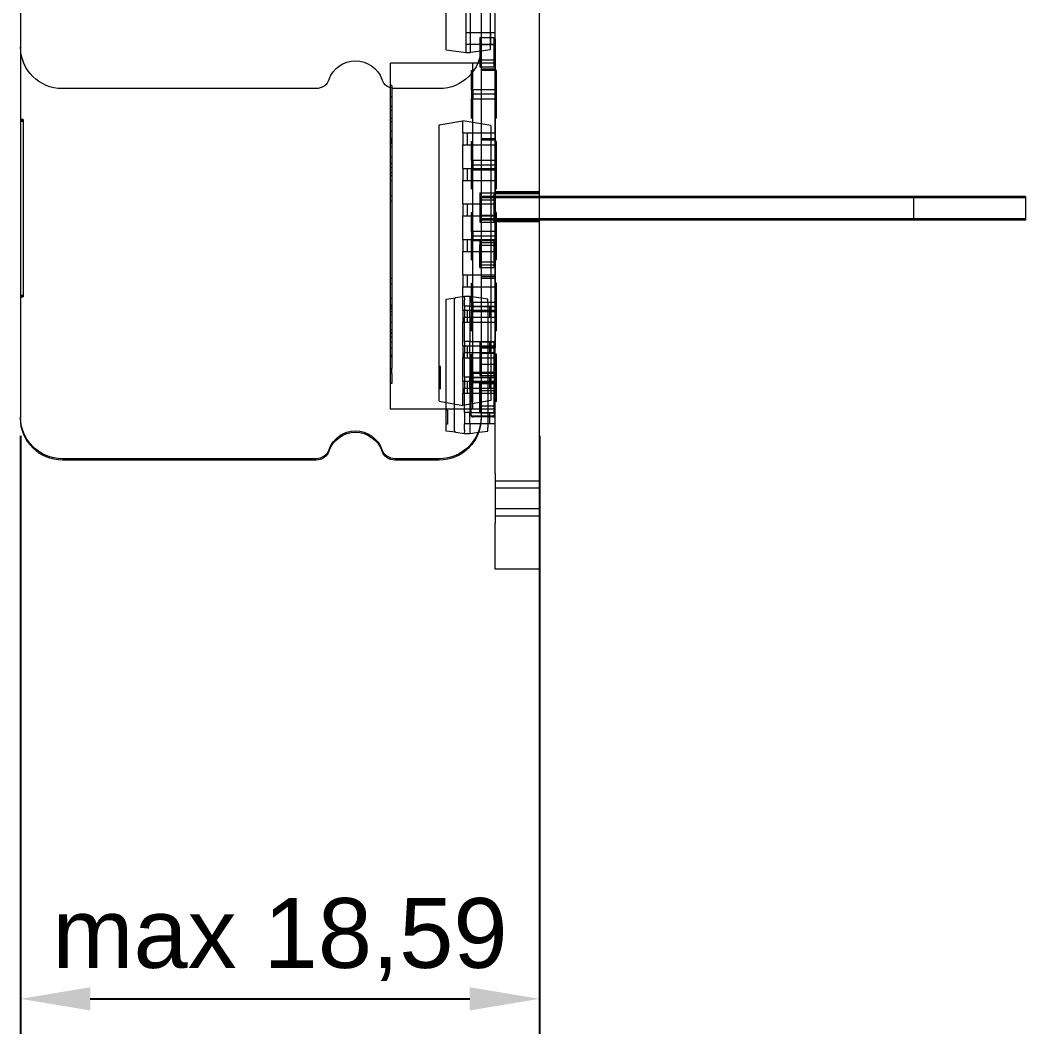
# Paper-space layout 'Лист1' of a CAD drawing. Header units: millimetres. Extents: x 20 to 405, y 5 to 258.
# Drawn here: x 258.99 to 294.99, y 127.88 to 164.53 of the extents above; entities that cross this region are included whole.
import ezdxf

# ---------------------------------------------------------------- set-up
doc = ezdxf.new("R2010")
doc.units = ezdxf.units.MM
doc.layers.add('Розмірний', color=130, linetype='Continuous', lineweight=25)
doc.styles.get("Standard").update_dxf_attribs({"font": 'arial.ttf'})
doc.dimstyles.new('ISO-25', dxfattribs={"dimtxt": 2.5, "dimasz": 2.5, "dimexe": 1.25, "dimexo": 0.625, "dimtad": 1, "dimtxsty": 'Standard', "dimcen": 2.5, "dimadec": 0, "dimazin": 0, "dimtfac": 1, "dimtmove": 0, "dimatfit": 3, "dimfxl": 1, "dimarcsym": 0})

# ---------------------------------------------------------------- blocks, each defined once
blk = doc.blocks.new('A$Cb2c9405a')
at = {"color": 0, "linetype": 'Continuous', "lineweight": 0, "extrusion": (0, 1, 0)}
for p, q in [((-50.981, 17.092), (-51.031, 17.092)), ((-43.481, 17.092), (-50.981, 17.092)), ((-46.681, 16.992), (-46.681, 17.092)), ((-46.681, 17.092), (-46.681, 16.992)), ((-46.631, 16.992), (-46.681, 16.992)), ((-46.631, 16.992), (-46.681, 16.992)), ((-46.631, 16.992), (-46.631, 17.092)), ((-46.631, 17.092), (-46.631, 16.992)), ((-43.481, 16.992), (-46.631, 16.992)), ((-43.481, 16.992), (-46.631, 16.992)), ((-35.981, 17.092), (-43.481, 17.092)), ((-40.331, 16.992), (-43.481, 16.992)), ((-40.331, 16.992), (-43.481, 16.992)), ((-40.381, 16.992), (-40.381, 17.092)), ((-40.381, 17.092), (-40.381, 16.992)), ((-40.331, 16.992), (-40.331, 17.092)), ((-40.331, 17.092), (-40.331, 16.992)), ((-52.531, 6.506), (-52.531, 15.592)), ((-52.481, 6.506), (-52.481, 15.592)), ((-39.221, 6.506), (-39.221, 15.592)), ((-52.531, 2.092), (-52.531, 3.678)), ((-52.481, 2.092), (-52.481, 3.678)), ((-50.704, 3.842), (-38.304, 3.842)), ((-50.704, 0.892), (-50.704, 3.842)), ((-50.704, 0.892), (-50.704, 3.842)), ((-50.704, 3.842), (-38.304, 3.842)), ((-49.783, 3.792), (-49.783, 3.842)), ((-49.429, 3.792), (-49.783, 3.792)), ((-49.429, 3.792), (-49.429, 3.842)), ((-49.429, 3.792), (-49.252, 3.792)), ((-49.252, 3.792), (-49.252, 3.842)), ((-48.828, 3.792), (-49.252, 3.792)), ((-48.828, 3.792), (-48.828, 3.842)), ((-42.527, 3.792), (-48.828, 3.792)), ((-48.764, 3.792), (-48.764, 3.842)), ((-48.518, 3.792), (-48.518, 3.842)), ((-48.315, 3.792), (-48.315, 3.842)), ((-48.13, 3.792), (-48.13, 3.842)), ((-48.004, 3.792), (-48.004, 3.842)), ((-47.969, 3.792), (-47.969, 3.842)), ((-47.87, 3.792), (-47.87, 3.842)), ((-47.594, 3.792), (-47.594, 3.842)), ((-47.321, 3.792), (-47.321, 3.842)), ((-47.214, 3.792), (-47.214, 3.842)), ((-47.11, 3.792), (-47.11, 3.842)), ((-47.036, 3.792), (-47.036, 3.842)), ((-46.977, 3.792), (-46.977, 3.842)), ((-46.745, 3.792), (-46.745, 3.842)), ((-46.214, 3.792), (-46.214, 3.842)), ((-46.022, 3.792), (-46.022, 3.842)), ((-43.25, 3.792), (-43.25, 3.842)), ((-43.058, 3.792), (-43.058, 3.842)), ((-42.527, 3.792), (-42.527, 3.842)), ((-42.236, 3.792), (-42.527, 3.792)), ((-42.341, 3.792), (-42.341, 3.842)), ((-42.236, 3.792), (-42.236, 3.842)), ((-42.058, 3.792), (-42.236, 3.792)), ((-42.058, 3.792), (-42.058, 3.842)), ((-41.678, 3.792), (-42.058, 3.792)), ((-41.916, 3.792), (-41.916, 3.842)), ((-41.898, 3.792), (-41.898, 3.842)), ((-41.678, 3.792), (-41.678, 3.842)), ((-41.104, 3.792), (-41.678, 3.792)), ((-41.303, 3.792), (-41.303, 3.842)), ((-41.188, 3.792), (-41.188, 3.842)), ((-41.142, 3.792), (-41.142, 3.842)), ((-41.104, 3.792), (-41.104, 3.842)), ((-41.055, 3.792), (-41.055, 3.842)), ((-41.004, 3.792), (-41.004, 3.842)), ((-40.76, 3.792), (-40.76, 3.842)), ((-40.41, 3.792), (-40.41, 3.842)), ((-40.29, 3.792), (-40.29, 3.842)), ((-40.003, 3.792), (-40.003, 3.842)), ((-39.859, 3.792), (-39.859, 3.842)), ((-39.516, 3.792), (-39.516, 3.842)), ((-39.221, 2.092), (-39.221, 3.678)), ((-39.104, 3.792), (-39.104, 3.842)), ((-38.304, 0.892), (-38.304, 3.842)), ((-38.304, 0.892), (-38.304, 3.842)), ((-51.531, 1.514), (-51.488, 1.845)), ((-51.488, 1.845), (-51.371, 1.845)), ((-51.371, 1.845), (-46.874, 1.845)), ((-51.238, 1.795), (-51.238, 1.845)), ((-51.238, 1.795), (-51.238, 1.845)), ((-50.738, 1.795), (-50.738, 1.845)), ((-50.738, 1.795), (-50.738, 1.845)), ((-50.42, 2.092), (-50.57, 1.242)), ((-50.42, 2.092), (-50.57, 1.242)), ((-50.42, 2.092), (-40.519, 2.092)), ((-50.42, 2.092), (-40.519, 2.092)), ((-49.97, 2.042), (-49.97, 2.092)), ((-49.97, 2.042), (-49.97, 2.092)), ((-49.57, 2.042), (-49.57, 2.092)), ((-49.57, 2.042), (-49.57, 2.092)), ((-49.57, 2.042), (-49.57, 2.092)), ((-49.57, 2.042), (-49.57, 2.092)), ((-49.17, 2.042), (-49.17, 2.092)), ((-49.17, 2.042), (-49.17, 2.092)), ((-46.874, 1.845), (-46.758, 1.845)), ((-46.758, 1.845), (-46.714, 1.514)), ((-40.519, 2.092), (-40.37, 1.242)), ((-40.519, 2.092), (-40.37, 1.242)), ((-37.829, 1.842), (-37.929, 1.133)), ((-37.829, 1.842), (-37.929, 1.133)), ((-37.829, 1.842), (-34.502, 1.842)), ((-51.531, 1.514), (-51.574, 1.191)), ((-46.846, 1.557), (-51.4, 1.557)), ((-50.988, 1.795), (-51.238, 1.795)), ((-50.988, 1.795), (-51.238, 1.795)), ((-50.738, 1.795), (-50.988, 1.795)), ((-50.738, 1.795), (-50.988, 1.795)), ((-46.672, 1.191), (-46.714, 1.514)), ((-51.574, 1.191), (-51.574, 1.191)), ((-51.574, 1.191), (-51.574, 1)), ((-51.448, 1.191), (-51.447, 1.191)), ((-51.447, 1.191), (-51.231, 1.191)), ((-50.824, 1.191), (-51.231, 1.191)), ((-51.231, 0.98), (-51.231, 1.191)), ((-50.824, 1.191), (-49.961, 1.191)), ((-50.824, 0.98), (-50.824, 1.191)), ((-50.393, 0.242), (-50.57, 1.242)), ((-50.57, 1.242), (-50.13, 1.242)), ((-50.393, 0.242), (-50.57, 1.242)), ((-50.57, 1.242), (-50.13, 1.242)), ((-49.7, 1.242), (-50.13, 1.242)), ((-49.554, 1.191), (-49.961, 1.191)), ((-49.961, 0.98), (-49.961, 1.191)), ((-49.7, 1.242), (-48.86, 1.242)), ((-49.7, 1.242), (-48.86, 1.242)), ((-49.554, 1.191), (-48.691, 1.191)), ((-49.554, 0.98), (-49.554, 1.191)), ((-48.43, 1.242), (-48.86, 1.242)), ((-48.284, 1.191), (-48.691, 1.191)), ((-48.691, 0.98), (-48.691, 1.191)), ((-48.43, 1.242), (-47.59, 1.242)), ((-48.43, 1.242), (-47.59, 1.242)), ((-48.284, 1.191), (-47.421, 1.191)), ((-48.284, 0.98), (-48.284, 1.191)), ((-47.16, 1.242), (-47.59, 1.242)), ((-47.014, 1.191), (-47.421, 1.191)), ((-47.421, 0.98), (-47.421, 1.191)), ((-47.16, 1.242), (-46.32, 1.242)), ((-47.16, 1.242), (-46.32, 1.242)), ((-47.014, 1.191), (-46.799, 1.191)), ((-47.014, 0.98), (-47.014, 1.191)), ((-46.797, 1.191), (-46.799, 1.191)), ((-46.672, 1), (-46.672, 1.191)), ((-46.672, 1.191), (-46.672, 1.191)), ((-45.89, 1.242), (-46.32, 1.242)), ((-45.89, 1.242), (-45.05, 1.242)), ((-45.89, 1.242), (-45.05, 1.242)), ((-44.62, 1.242), (-45.05, 1.242)), ((-44.62, 1.242), (-43.78, 1.242)), ((-44.62, 1.242), (-43.78, 1.242)), ((-43.35, 1.242), (-43.78, 1.242)), ((-43.35, 1.242), (-42.51, 1.242)), ((-43.35, 1.242), (-42.51, 1.242)), ((-42.08, 1.242), (-42.51, 1.242)), ((-42.08, 1.242), (-41.24, 1.242)), ((-42.08, 1.242), (-41.24, 1.242)), ((-40.81, 1.242), (-41.24, 1.242)), ((-40.81, 1.242), (-40.37, 1.242)), ((-40.81, 1.242), (-40.37, 1.242)), ((-40.546, 0.242), (-40.37, 1.242)), ((-40.546, 0.242), (-40.37, 1.242)), ((-37.929, 1.133), (-37.929, 0.976)), ((-37.929, 1.133), (-37.929, 0.976)), ((-37.929, 1.133), (-37.624, 1.133)), ((-37.624, 1.133), (-37.204, 1.133)), ((-37.204, 1.133), (-36.354, 1.133)), ((-37.204, 1.133), (-37.204, 1.133)), ((-51.574, 1), (-51.531, 0.678)), ((-51.574, 1), (-51.574, 1)), ((-51.447, 1), (-51.448, 1)), ((-51.231, 1), (-51.447, 1)), ((-51.231, 1), (-50.824, 1)), ((-51.231, 0.605), (-51.231, 0.98)), ((-50.984, 0.172), (-50.984, 0.892)), ((-50.957, 0.172), (-50.957, 0.892)), ((-50.904, 0.972), (-49.464, 0.972)), ((-50.904, 0.945), (-49.464, 0.945)), ((-49.961, 1), (-50.824, 1)), ((-50.824, 0.98), (-50.824, 0.592)), ((-50.704, 0.892), (-49.746, 0.892)), ((-50.704, 0.092), (-50.704, 0.892)), ((-50.704, 0.092), (-50.704, 0.892)), ((-50.704, 0.892), (-49.746, 0.892)), ((-50.434, 0.942), (-49.746, 0.942)), ((-50.434, 0.942), (-49.746, 0.942)), ((-50.434, 0.942), (-50.434, 0.892)), ((-50.434, 0.942), (-50.434, 0.892)), ((-50.434, 0.892), (-49.746, 0.892)), ((-50.434, 0.892), (-49.746, 0.892)), ((-49.7, 1.092), (-50.13, 1.092)), ((-50.13, 1.033), (-50.13, 0.349)), ((-49.961, 1), (-49.554, 1)), ((-49.961, 0.592), (-49.961, 0.98)), ((-49.746, 0.942), (-49.746, 0.892)), ((-49.746, 0.942), (-49.746, 0.892)), ((-49.746, 0.892), (-49.746, 0.042)), ((-49.746, 0.892), (-49.746, 0.042)), ((-49.7, 1.033), (-49.7, 0.349)), ((-49.584, 0.942), (-49.584, 0.892)), ((-49.584, 0.942), (-49.584, 0.892)), ((-49.584, 0.042), (-49.584, 0.892)), ((-49.584, 0.042), (-49.584, 0.892)), ((-48.691, 1), (-49.554, 1)), ((-49.554, 0.98), (-49.554, 0.592)), ((-49.421, 0.942), (-48.734, 0.942)), ((-49.421, 0.942), (-48.734, 0.942)), ((-49.421, 0.942), (-49.421, 0.892)), ((-49.421, 0.942), (-49.421, 0.892)), ((-49.421, 0.892), (-48.734, 0.892)), ((-49.421, 0.892), (-48.734, 0.892)), ((-49.421, 0.042), (-49.421, 0.892)), ((-49.421, 0.892), (-47.206, 0.892)), ((-49.421, 0.042), (-49.421, 0.892)), ((-49.421, 0.892), (-47.206, 0.892)), ((-49.41, 0.892), (-49.41, 0.172)), ((-49.384, 0.892), (-49.384, 0.242)), ((-48.43, 1.092), (-48.86, 1.092)), ((-48.86, 1.033), (-48.86, 0.349)), ((-48.734, 0.942), (-48.734, 0.892)), ((-48.734, 0.942), (-48.734, 0.892)), ((-48.691, 1), (-48.284, 1)), ((-48.691, 0.592), (-48.691, 0.98)), ((-48.43, 1.033), (-48.43, 0.349)), ((-47.421, 1), (-48.284, 1)), ((-48.284, 0.98), (-48.284, 0.359)), ((-47.894, 0.942), (-47.206, 0.942)), ((-47.894, 0.942), (-47.206, 0.942)), ((-47.894, 0.942), (-47.894, 0.892)), ((-47.894, 0.942), (-47.894, 0.892)), ((-47.894, 0.892), (-47.206, 0.892)), ((-47.894, 0.892), (-47.206, 0.892)), ((-47.16, 1.092), (-47.59, 1.092)), ((-47.59, 1.033), (-47.59, 0.349)), ((-47.421, 1), (-47.014, 1)), ((-47.421, 0.359), (-47.421, 0.98)), ((-47.206, 0.942), (-47.206, 0.892)), ((-47.206, 0.942), (-47.206, 0.892)), ((-47.206, 0.892), (-47.206, 0.042)), ((-47.206, 0.892), (-47.206, 0.042)), ((-47.16, 1.033), (-47.16, 0.349)), ((-47.044, 0.942), (-47.044, 0.892)), ((-47.044, 0.942), (-47.044, 0.892)), ((-47.044, 0.042), (-47.044, 0.892)), ((-47.044, 0.042), (-47.044, 0.892)), ((-46.799, 1), (-47.014, 1)), ((-47.014, 0.98), (-47.014, 0.359)), ((-46.881, 0.942), (-46.194, 0.942)), ((-46.881, 0.942), (-46.194, 0.942)), ((-46.881, 0.942), (-46.881, 0.892)), ((-46.881, 0.942), (-46.881, 0.892)), ((-46.881, 0.892), (-46.194, 0.892)), ((-46.881, 0.892), (-46.194, 0.892)), ((-46.881, 0.042), (-46.881, 0.892)), ((-46.881, 0.892), (-44.666, 0.892)), ((-46.881, 0.042), (-46.881, 0.892)), ((-46.881, 0.892), (-44.666, 0.892)), ((-46.797, 1), (-46.799, 1)), ((-46.758, 0.346), (-46.672, 1)), ((-46.672, 1), (-46.672, 1)), ((-45.89, 1.092), (-46.32, 1.092)), ((-46.32, 1.033), (-46.32, 0.349)), ((-46.194, 0.942), (-46.194, 0.892)), ((-46.194, 0.942), (-46.194, 0.892)), ((-45.89, 1.033), (-45.89, 0.349)), ((-45.354, 0.942), (-44.666, 0.942)), ((-45.354, 0.942), (-44.666, 0.942)), ((-45.354, 0.942), (-45.354, 0.892)), ((-45.354, 0.942), (-45.354, 0.892)), ((-45.354, 0.892), (-44.666, 0.892)), ((-45.354, 0.892), (-44.666, 0.892)), ((-44.62, 1.092), (-45.05, 1.092)), ((-45.05, 1.033), (-45.05, 0.349)), ((-44.666, 0.942), (-44.666, 0.892)), ((-44.666, 0.942), (-44.666, 0.892)), ((-44.666, 0.892), (-44.666, 0.042)), ((-44.666, 0.892), (-44.666, 0.042)), ((-44.62, 1.033), (-44.62, 0.349)), ((-44.504, 0.942), (-44.504, 0.892)), ((-44.504, 0.942), (-44.504, 0.892)), ((-44.504, 0.042), (-44.504, 0.892)), ((-44.504, 0.042), (-44.504, 0.892)), ((-44.341, 0.942), (-43.654, 0.942)), ((-44.341, 0.942), (-43.654, 0.942)), ((-44.341, 0.942), (-44.341, 0.892)), ((-44.341, 0.942), (-44.341, 0.892)), ((-44.341, 0.892), (-43.654, 0.892)), ((-44.341, 0.892), (-43.654, 0.892)), ((-44.341, 0.042), (-44.341, 0.892)), ((-44.341, 0.892), (-42.126, 0.892)), ((-44.341, 0.042), (-44.341, 0.892)), ((-44.341, 0.892), (-42.126, 0.892)), ((-43.35, 1.092), (-43.78, 1.092)), ((-43.78, 1.033), (-43.78, 0.349)), ((-43.654, 0.942), (-43.654, 0.892)), ((-43.654, 0.942), (-43.654, 0.892)), ((-43.35, 1.033), (-43.35, 0.349)), ((-42.814, 0.942), (-42.126, 0.942)), ((-42.814, 0.942), (-42.126, 0.942)), ((-42.814, 0.942), (-42.814, 0.892)), ((-42.814, 0.942), (-42.814, 0.892)), ((-42.814, 0.892), (-42.126, 0.892)), ((-42.814, 0.892), (-42.126, 0.892)), ((-42.08, 1.092), (-42.51, 1.092)), ((-42.51, 1.033), (-42.51, 0.349)), ((-42.126, 0.942), (-42.126, 0.892)), ((-42.126, 0.942), (-42.126, 0.892)), ((-42.126, 0.892), (-42.126, 0.042)), ((-42.126, 0.892), (-42.126, 0.042)), ((-42.08, 1.033), (-42.08, 0.349)), ((-41.964, 0.942), (-41.964, 0.892)), ((-41.964, 0.942), (-41.964, 0.892)), ((-41.964, 0.042), (-41.964, 0.892)), ((-41.964, 0.042), (-41.964, 0.892)), ((-41.801, 0.942), (-41.114, 0.942)), ((-41.801, 0.942), (-41.114, 0.942)), ((-41.801, 0.942), (-41.801, 0.892)), ((-41.801, 0.942), (-41.801, 0.892)), ((-41.801, 0.892), (-41.114, 0.892)), ((-41.801, 0.892), (-41.114, 0.892)), ((-41.801, 0.042), (-41.801, 0.892)), ((-41.801, 0.892), (-39.586, 0.892)), ((-41.801, 0.042), (-41.801, 0.892)), ((-41.801, 0.892), (-39.586, 0.892)), ((-40.81, 1.092), (-41.24, 1.092)), ((-41.24, 1.033), (-41.24, 0.349)), ((-41.114, 0.942), (-41.114, 0.892)), ((-41.114, 0.942), (-41.114, 0.892)), ((-40.81, 1.033), (-40.81, 0.349)), ((-40.274, 0.942), (-39.586, 0.942)), ((-40.274, 0.942), (-39.586, 0.942)), ((-40.274, 0.942), (-40.274, 0.892)), ((-40.274, 0.942), (-40.274, 0.892)), ((-40.274, 0.892), (-39.586, 0.892)), ((-40.274, 0.892), (-39.586, 0.892)), ((-39.586, 0.942), (-39.586, 0.892)), ((-39.586, 0.942), (-39.586, 0.892)), ((-39.586, 0.892), (-39.586, 0.042)), ((-39.586, 0.892), (-39.586, 0.042)), ((-39.424, 0.942), (-39.424, 0.892)), ((-39.424, 0.942), (-39.424, 0.892)), ((-39.424, 0.042), (-39.424, 0.892)), ((-39.424, 0.042), (-39.424, 0.892)), ((-39.261, 0.942), (-38.574, 0.942)), ((-39.261, 0.942), (-38.574, 0.942)), ((-39.261, 0.942), (-39.261, 0.892)), ((-39.261, 0.942), (-39.261, 0.892)), ((-39.261, 0.892), (-38.574, 0.892)), ((-39.261, 0.892), (-38.574, 0.892)), ((-39.261, 0.042), (-39.261, 0.892)), ((-39.261, 0.042), (-39.261, 0.892)), ((-39.261, 0.892), (-38.304, 0.892)), ((-39.261, 0.892), (-38.304, 0.892)), ((-38.574, 0.942), (-38.574, 0.892)), ((-38.574, 0.942), (-38.574, 0.892)), ((-38.304, 0.092), (-38.304, 0.892)), ((-38.304, 0.092), (-38.304, 0.892)), ((-37.829, 0.267), (-37.929, 0.976)), ((-37.929, 0.976), (-37.624, 0.976)), ((-37.875, 0.592), (-37.929, 0.976)), ((-37.624, 0.976), (-37.204, 0.976)), ((-37.624, 0.926), (-37.624, 0.3)), ((-37.624, 0.926), (-37.624, 0.592)), ((-37.204, 0.976), (-36.354, 0.976)), ((-37.204, 0.976), (-37.204, 0.976)), ((-37.204, 0.926), (-37.204, 0.592)), ((-37.204, 0.926), (-37.204, 0.592)), ((-51.531, 0.678), (-51.488, 0.346)), ((-51.231, 0.359), (-51.231, 0.605)), ((-50.981, 0.592), (-51.031, 0.592)), ((-43.481, 0.592), (-50.981, 0.592)), ((-50.841, 0.642), (-50.041, 0.642)), ((-50.841, 0.642), (-50.841, 0.092)), ((-50.041, 0.615), (-50.841, 0.615)), ((-50.841, 0.615), (-50.041, 0.615)), ((-50.824, 0.592), (-50.824, 0.359)), ((-50.707, 0.615), (-50.707, 0.642)), ((-50.587, 0.642), (-50.587, 0.092)), ((-50.453, 0.615), (-50.453, 0.642)), ((-50.174, 0.615), (-50.174, 0.642)), ((-50.041, 0.642), (-49.787, 0.642)), ((-50.041, 0.642), (-50.041, 0.346)), ((-49.787, 0.615), (-50.041, 0.615)), ((-50.041, 0.615), (-49.787, 0.615)), ((-49.961, 0.359), (-49.961, 0.592)), ((-49.92, 0.615), (-49.92, 0.642)), ((-49.787, 0.642), (-49.787, 0.092)), ((-49.554, 0.592), (-49.554, 0.359)), ((-48.694, 0.642), (-49.494, 0.642)), ((-49.494, 0.642), (-49.494, 0.092)), ((-49.494, 0.615), (-48.694, 0.615)), ((-48.694, 0.615), (-49.494, 0.615)), ((-49.36, 0.615), (-49.36, 0.642)), ((-49.088, 0.642), (-49.088, 0.092)), ((-48.954, 0.615), (-48.954, 0.642)), ((-48.827, 0.615), (-48.827, 0.642)), ((-48.694, 0.642), (-48.694, 0.092)), ((-48.288, 0.642), (-48.694, 0.642)), ((-48.694, 0.615), (-48.288, 0.615)), ((-48.288, 0.615), (-48.694, 0.615)), ((-48.691, 0.359), (-48.691, 0.592)), ((-48.506, 0.592), (-48.506, 0.092)), ((-48.456, 0.592), (-48.456, 0.092)), ((-48.421, 0.615), (-48.421, 0.642)), ((-48.288, 0.642), (-48.288, 0.092)), ((-46.006, 0.592), (-46.006, 0.092)), ((-45.956, 0.592), (-45.956, 0.092)), ((-45.634, 0.642), (-44.834, 0.642)), ((-45.634, 0.642), (-45.634, 0.092)), ((-44.834, 0.615), (-45.634, 0.615)), ((-45.634, 0.615), (-44.834, 0.615)), ((-45.532, 0.642), (-45.532, 0.092)), ((-45.5, 0.615), (-45.5, 0.642)), ((-45.43, 0.642), (-45.43, 0.092)), ((-45.398, 0.615), (-45.398, 0.642)), ((-45.296, 0.615), (-45.296, 0.642)), ((-44.967, 0.615), (-44.967, 0.642)), ((-44.865, 0.615), (-44.865, 0.642)), ((-44.63, 0.642), (-44.834, 0.642)), ((-44.834, 0.642), (-44.834, 0.092)), ((-44.834, 0.615), (-44.63, 0.615)), ((-44.63, 0.615), (-44.834, 0.615)), ((-44.763, 0.615), (-44.763, 0.642)), ((-44.732, 0.642), (-44.732, 0.092)), ((-44.63, 0.642), (-44.63, 0.092)), ((-43.208, 0.642), (-44.008, 0.642)), ((-44.008, 0.642), (-44.008, 0.092)), ((-44.008, 0.615), (-43.208, 0.615)), ((-43.208, 0.615), (-44.008, 0.615)), ((-43.931, -1.498), (-43.931, 0.592)), ((-43.881, -1.498), (-43.881, 0.592)), ((-43.874, 0.615), (-43.874, 0.642)), ((-43.754, 0.642), (-43.754, 0.092)), ((-43.62, 0.615), (-43.62, 0.642)), ((-35.981, 0.592), (-43.481, 0.592)), ((-43.341, 0.615), (-43.341, 0.642)), ((-43.208, 0.642), (-43.208, 0.092)), ((-42.954, 0.642), (-43.208, 0.642)), ((-43.208, 0.615), (-42.954, 0.615)), ((-42.954, 0.615), (-43.208, 0.615)), ((-43.131, -18.908), (-43.131, 0.592)), ((-43.087, 0.615), (-43.087, 0.642)), ((-43.081, -1.498), (-43.081, 0.592)), ((-42.954, 0.642), (-42.954, 0.092)), ((-41.056, 0.592), (-41.056, 0.092)), ((-41.006, 0.592), (-41.006, 0.092)), ((-38.556, 0.592), (-38.556, 0.092)), ((-38.506, 0.592), (-38.506, 0.092)), ((-37.645, 0.642), (-38.445, 0.642)), ((-38.445, 0.642), (-38.445, 0.592)), ((-38.445, 0.615), (-37.645, 0.615)), ((-37.645, 0.615), (-38.445, 0.615)), ((-38.445, 0.592), (-38.445, 0.092)), ((-38.311, 0.615), (-38.311, 0.642)), ((-38.191, 0.642), (-38.191, 0.092)), ((-38.057, 0.615), (-38.057, 0.642)), ((-37.829, 0.267), (-37.875, 0.592)), ((-37.778, 0.615), (-37.778, 0.642)), ((-37.645, 0.642), (-37.645, 0.267)), ((-37.391, 0.642), (-37.645, 0.642)), ((-37.645, 0.615), (-37.391, 0.615)), ((-37.391, 0.615), (-37.645, 0.615)), ((-37.624, 0.592), (-37.624, 0.3)), ((-37.524, 0.615), (-37.524, 0.642)), ((-37.391, 0.642), (-37.391, 0.092)), ((-37.204, 0.592), (-37.204, 0.3)), ((-37.204, 0.592), (-37.204, 0.3)), ((-56.435, -1.498), (-56.435, 0.092)), ((-56.435, 0.092), (-54.784, 0.092)), ((-53.26, 0.092), (-54.784, 0.092)), ((-54.522, 0.092), (-54.522, -1.498)), ((-54.268, 0.092), (-54.268, -1.498)), ((-53.522, 0.092), (-53.522, -1.498)), ((-53.268, 0.092), (-53.268, -1.498)), ((-53.006, 0.092), (-53.26, 0.092)), ((-53.006, 0.092), (-47.437, 0.092)), ((-51.488, 0.346), (-51.362, 0.346)), ((-51.231, 0.346), (-51.362, 0.346)), ((-51.231, 0.326), (-51.231, 0.359)), ((-50.824, 0.346), (-51.231, 0.346)), ((-51.231, 0.282), (-51.231, 0.326)), ((-51.231, 0.282), (-50.824, 0.282)), ((-51.231, 0.092), (-51.231, 0.282)), ((-51.231, 0.092), (-50.824, 0.092)), ((-49.464, 0.119), (-50.904, 0.119)), ((-50.041, 0.12), (-50.841, 0.12)), ((-50.841, 0.12), (-50.041, 0.12)), ((-50.824, 0.359), (-50.824, 0.326)), ((-49.961, 0.346), (-50.824, 0.346)), ((-50.824, 0.326), (-50.824, 0.282)), ((-50.824, 0.282), (-50.824, 0.092)), ((-50.824, 0.092), (-50.041, 0.092)), ((-50.704, 0.092), (-50.434, 0.092)), ((-50.704, 0.092), (-50.434, 0.092)), ((-50.434, 0.092), (-48.734, 0.092)), ((-50.434, 0.042), (-50.434, 0.092)), ((-50.434, 0.092), (-48.734, 0.092)), ((-50.434, 0.042), (-50.434, 0.092)), ((-50.434, 0.042), (-49.746, 0.042)), ((-50.434, 0.042), (-49.746, 0.042)), ((-49.554, 0.242), (-50.393, 0.242)), ((-49.554, 0.242), (-50.393, 0.242)), ((-50.13, 0.283), (-50.13, 0.242)), ((-49.7, 0.242), (-50.13, 0.242)), ((-50.13, 0.242), (-50.13, 0.092)), ((-50.041, 0.346), (-50.041, 0.092)), ((-49.787, 0.12), (-50.041, 0.12)), ((-50.041, 0.12), (-49.787, 0.12)), ((-50.041, 0.092), (-49.961, 0.092)), ((-49.961, 0.326), (-49.961, 0.359)), ((-49.554, 0.346), (-49.961, 0.346)), ((-49.961, 0.282), (-49.961, 0.326)), ((-49.961, 0.282), (-49.554, 0.282)), ((-49.961, 0.092), (-49.961, 0.282)), ((-49.961, 0.092), (-49.554, 0.092)), ((-49.7, 0.283), (-49.7, 0.242)), ((-49.7, 0.242), (-49.7, 0.092)), ((-49.554, 0.359), (-49.554, 0.326)), ((-48.691, 0.346), (-49.554, 0.346)), ((-49.554, 0.326), (-49.554, 0.282)), ((-49.554, 0.282), (-49.554, 0.092)), ((-48.86, 0.242), (-49.554, 0.242)), ((-48.86, 0.242), (-49.554, 0.242)), ((-49.464, 0.092), (-49.554, 0.092)), ((-49.494, 0.12), (-48.694, 0.12)), ((-48.694, 0.12), (-49.494, 0.12)), ((-48.86, 0.092), (-49.464, 0.092)), ((-49.421, 0.042), (-48.734, 0.042)), ((-49.421, 0.042), (-48.734, 0.042)), ((-49.384, 0.242), (-49.384, 0.172)), ((-48.86, 0.283), (-48.86, 0.242)), ((-48.691, 0.242), (-48.86, 0.242)), ((-48.86, 0.242), (-48.86, 0.092)), ((-40.546, 0.242), (-48.86, 0.242)), ((-40.546, 0.242), (-48.86, 0.242)), ((-48.734, 0.042), (-48.734, 0.092)), ((-48.734, 0.092), (-47.894, 0.092)), ((-48.734, 0.042), (-48.734, 0.092)), ((-48.734, 0.092), (-47.894, 0.092)), ((-48.694, 0.12), (-48.288, 0.12)), ((-48.288, 0.12), (-48.694, 0.12)), ((-48.691, 0.326), (-48.691, 0.359)), ((-46.884, 0.346), (-48.691, 0.346)), ((-48.691, 0.282), (-48.691, 0.326)), ((-48.691, 0.282), (-48.506, 0.282)), ((-48.691, 0.092), (-48.691, 0.282)), ((-48.43, 0.242), (-48.691, 0.242)), ((-48.691, 0.092), (-48.506, 0.092)), ((-48.506, 0.282), (-48.284, 0.282)), ((-48.456, 0.092), (-48.506, 0.092)), ((-47.437, 0.092), (-48.456, 0.092)), ((-48.43, 0.283), (-48.43, 0.242)), ((-48.43, 0.242), (-48.43, 0.092)), ((-48.284, 0.359), (-48.284, 0.326)), ((-48.284, 0.326), (-48.284, 0.282)), ((-48.284, 0.282), (-48.284, 0.092)), ((-47.894, 0.092), (-46.194, 0.092)), ((-47.894, 0.042), (-47.894, 0.092)), ((-47.894, 0.092), (-46.194, 0.092)), ((-47.894, 0.042), (-47.894, 0.092)), ((-47.894, 0.042), (-47.206, 0.042)), ((-47.894, 0.042), (-47.206, 0.042)), ((-47.59, 0.283), (-47.59, 0.242)), ((-47.16, 0.242), (-47.59, 0.242)), ((-47.59, 0.242), (-47.59, 0.092)), ((-46.637, 0.092), (-47.437, 0.092)), ((-47.421, 0.326), (-47.421, 0.359)), ((-47.421, 0.282), (-47.421, 0.326)), ((-47.421, 0.282), (-47.014, 0.282)), ((-47.421, 0.092), (-47.421, 0.282)), ((-47.16, 0.283), (-47.16, 0.242)), ((-47.16, 0.242), (-47.16, 0.092)), ((-47.014, 0.359), (-47.014, 0.326)), ((-47.014, 0.326), (-47.014, 0.282)), ((-47.014, 0.282), (-47.014, 0.092)), ((-46.884, 0.346), (-46.758, 0.346)), ((-46.881, 0.042), (-46.194, 0.042)), ((-46.881, 0.042), (-46.194, 0.042)), ((-45.532, 0.092), (-46.637, 0.092)), ((-46.637, 0.092), (-45.532, 0.092)), ((-46.32, 0.283), (-46.32, 0.242)), ((-45.89, 0.242), (-46.32, 0.242)), ((-46.32, 0.242), (-46.32, 0.092)), ((-46.194, 0.042), (-46.194, 0.092)), ((-46.194, 0.092), (-45.354, 0.092)), ((-46.194, 0.042), (-46.194, 0.092)), ((-46.194, 0.092), (-45.354, 0.092)), ((-45.89, 0.283), (-45.89, 0.242)), ((-45.89, 0.242), (-45.89, 0.092)), ((-44.834, 0.12), (-45.634, 0.12)), ((-45.634, 0.12), (-44.834, 0.12)), ((-44.732, 0.092), (-45.532, 0.092)), ((-45.354, 0.092), (-43.654, 0.092)), ((-45.354, 0.042), (-45.354, 0.092)), ((-45.354, 0.092), (-43.654, 0.092)), ((-45.354, 0.042), (-45.354, 0.092)), ((-45.354, 0.042), (-44.666, 0.042)), ((-45.354, 0.042), (-44.666, 0.042)), ((-45.05, 0.283), (-45.05, 0.242)), ((-44.62, 0.242), (-45.05, 0.242)), ((-45.05, 0.242), (-45.05, 0.092)), ((-44.834, 0.12), (-44.63, 0.12)), ((-44.63, 0.12), (-44.834, 0.12)), ((-44.478, 0.092), (-44.732, 0.092)), ((-44.62, 0.283), (-44.62, 0.242)), ((-44.62, 0.242), (-44.62, 0.092)), ((-44.156, 0.092), (-44.478, 0.092)), ((-44.478, 0.092), (-44.156, 0.092)), ((-44.341, 0.042), (-43.654, 0.042)), ((-44.341, 0.042), (-43.654, 0.042)), ((-44.106, 0.092), (-44.156, 0.092)), ((-42.756, 0.092), (-44.106, 0.092)), ((-44.008, 0.12), (-43.208, 0.12)), ((-43.208, 0.12), (-44.008, 0.12)), ((-43.981, 0.092), (-43.981, -1.498)), ((-43.956, 0.092), (-43.956, -1.498)), ((-43.931, 0.092), (-43.931, -1.498)), ((-43.906, 0.092), (-43.906, -1.498)), ((-43.78, 0.283), (-43.78, 0.242)), ((-43.35, 0.242), (-43.78, 0.242)), ((-43.78, 0.242), (-43.78, 0.092)), ((-43.654, 0.042), (-43.654, 0.092)), ((-43.654, 0.092), (-42.814, 0.092)), ((-43.654, 0.042), (-43.654, 0.092)), ((-43.654, 0.092), (-42.814, 0.092)), ((-43.35, 0.283), (-43.35, 0.242)), ((-43.35, 0.242), (-43.35, 0.092)), ((-43.208, 0.12), (-42.954, 0.12)), ((-42.954, 0.12), (-43.208, 0.12)), ((-42.981, 0.092), (-42.981, -1.498)), ((-42.956, 0.092), (-42.956, -1.498)), ((-42.931, 0.092), (-42.931, -1.498)), ((-42.906, 0.092), (-42.906, -1.498)), ((-42.814, 0.092), (-41.114, 0.092)), ((-42.814, 0.042), (-42.814, 0.092)), ((-42.814, 0.092), (-41.114, 0.092)), ((-42.814, 0.042), (-42.814, 0.092)), ((-42.814, 0.042), (-42.126, 0.042)), ((-42.814, 0.042), (-42.126, 0.042)), ((-42.731, 0.092), (-42.756, 0.092)), ((-42.731, 0.092), (-42.153, 0.092)), ((-42.153, 0.092), (-42.731, 0.092)), ((-42.51, 0.283), (-42.51, 0.242)), ((-42.08, 0.242), (-42.51, 0.242)), ((-42.51, 0.242), (-42.51, 0.092)), ((-41.366, 0.092), (-42.153, 0.092)), ((-42.08, 0.283), (-42.08, 0.242)), ((-42.08, 0.242), (-42.08, 0.092)), ((-41.801, 0.042), (-41.114, 0.042)), ((-41.801, 0.042), (-41.114, 0.042)), ((-40.566, 0.092), (-41.366, 0.092)), ((-41.24, 0.283), (-41.24, 0.242)), ((-40.81, 0.242), (-41.24, 0.242)), ((-41.24, 0.242), (-41.24, 0.092)), ((-41.114, 0.042), (-41.114, 0.092)), ((-41.114, 0.092), (-40.274, 0.092)), ((-41.114, 0.042), (-41.114, 0.092)), ((-41.114, 0.092), (-40.274, 0.092)), ((-40.81, 0.283), (-40.81, 0.242)), ((-40.81, 0.242), (-40.81, 0.092)), ((-40.566, 0.092), (-38.932, 0.092)), ((-38.932, 0.092), (-40.566, 0.092)), ((-40.274, 0.092), (-38.574, 0.092)), ((-40.274, 0.042), (-40.274, 0.092)), ((-40.274, 0.092), (-38.574, 0.092)), ((-40.274, 0.042), (-40.274, 0.092)), ((-40.274, 0.042), (-39.586, 0.042)), ((-40.274, 0.042), (-39.586, 0.042)), ((-39.261, 0.042), (-38.574, 0.042)), ((-39.261, 0.042), (-38.574, 0.042)), ((-38.132, 0.092), (-38.932, 0.092)), ((-38.574, 0.042), (-38.574, 0.092)), ((-38.574, 0.092), (-38.304, 0.092)), ((-38.574, 0.042), (-38.574, 0.092)), ((-38.574, 0.092), (-38.304, 0.092)), ((-38.445, 0.12), (-37.645, 0.12)), ((-37.645, 0.12), (-38.445, 0.12)), ((-37.447, 0.092), (-38.132, 0.092)), ((-37.624, 0.267), (-37.829, 0.267)), ((-37.645, 0.267), (-37.645, 0.092)), ((-37.645, 0.12), (-37.391, 0.12)), ((-37.391, 0.12), (-37.645, 0.12)), ((-37.204, 0.267), (-37.624, 0.267)), ((-37.624, 0.25), (-37.204, 0.25)), ((-37.624, 0.25), (-37.624, 0.092)), ((-37.624, 0.25), (-37.624, 0.092)), ((-37.447, 0.092), (-37.204, 0.092)), ((-37.447, 0.092), (-35.422, 0.092)), ((-36.354, 0.267), (-37.204, 0.267)), ((-37.204, 0.25), (-37.204, 0.25)), ((-37.204, 0.25), (-37.204, 0.092)), ((-37.204, 0.25), (-37.204, 0.092)), ((-37.204, 0.092), (-37.204, 0.092)), ((-56.435, -1.498), (45.165, -1.498)), ((-43.931, -18.908), (-43.931, -1.498)), ((-43.881, -18.908), (-43.881, -1.498)), ((-43.081, -18.908), (-43.081, -1.498)), ((-43.931, -14.908), (-43.881, -14.908)), ((-43.881, -14.908), (-43.481, -14.908)), ((-43.481, -14.908), (-43.081, -14.908)), ((-43.881, -18.908), (-43.931, -18.908)), ((-43.481, -18.908), (-43.881, -18.908)), ((-43.081, -18.908), (-43.481, -18.908))]:
    blk.add_line(p, q, dxfattribs=at)
at = {"color": 0, "linetype": 'Continuous', "lineweight": 0, "extrusion": (0, 0, -1)}
for centre, radius, start, end in [((51.031, 15.592), 1.5, 360, 90), ((50.981, 15.592), 1.5, 360, 90), ((37.721, 15.592), 1.5, 360, 90), ((52.031, 6.506), 0.5, 289.4712, 360), ((51.981, 6.506), 0.5, 289.4712, 360), ((38.721, 6.506), 0.5, 289.4712, 360), ((52.531, 5.092), 1, 109.4712, 180), ((52.481, 5.092), 1, 109.4712, 180), ((39.221, 5.092), 1, 109.4712, 180), ((52.531, 5.092), 1, 180, 250.5288), ((52.481, 5.092), 1, 180, 250.5288), ((39.221, 5.092), 1, 180, 250.5288), ((52.031, 3.678), 0.5, 360, 70.5288), ((51.981, 3.678), 0.5, 360, 70.5288), ((38.721, 3.678), 0.5, 360, 70.5288), ((51.031, 2.092), 1.5, 270, 360), ((50.981, 2.092), 1.5, 270, 360), ((37.721, 2.092), 1.5, 270, 360), ((50.904, 0.892), 0.0533, 0, 90), ((49.464, 0.892), 0.0533, 90, 180), ((50.904, 0.172), 0.0533, 270, 0), ((49.464, 0.172), 0.0533, 180, 270)]:
    blk.add_arc(centre, radius, start, end, dxfattribs=at)
at = {"color": 0, "linetype": 'Continuous', "lineweight": 0}
for centre, start, end in [((-50.904, 0.892), 90, 180), ((-49.464, 0.892), 360, 90), ((-50.904, 0.172), 180, 270), ((-49.464, 0.172), 270, 360)]:
    blk.add_arc(centre, 0.08, start, end, dxfattribs=at)
at = {"color": 0, "linetype": 'Continuous', "lineweight": 0, "extrusion": (0, 0, -1)}
for centre, major_axis, ratio, start_param, end_param in [((-40.104, 3.792), (-1, 0), 0, -1.570796, 0), ((-40.104, 3.792), (1, 0), 0, 0, 1.570796), ((-51.378, 1.704), (0.068, 0.137), 0.809741, 2.761674, 2.837064), ((-46.867, 1.704), (-0.068, 0.137), 0.809742, -2.837062, -2.761672), ((-50.13, 1.024), (0, 0.218), 0, 0, 1.527163), ((-49.7, 1.024), (0, 0.218), 0, 0, 1.527163), ((-48.86, 1.024), (0, 0.218), 0, 0, 1.527163), ((-48.43, 1.024), (0, 0.218), 0, 0, 1.527163), ((-47.59, 1.024), (0, 0.218), 0, 0, 1.527163), ((-47.16, 1.024), (0, 0.218), 0, 0, 1.527163), ((-46.32, 1.024), (0, 0.218), 0, 0, 1.527163), ((-45.89, 1.024), (0, 0.218), 0, 0, 1.527163), ((-45.05, 1.024), (0, 0.218), 0, 0, 1.527163), ((-44.62, 1.024), (0, 0.218), 0, 0, 1.527163), ((-43.78, 1.024), (0, 0.218), 0, 0, 1.527163), ((-43.35, 1.024), (0, 0.218), 0, 0, 1.527163), ((-42.51, 1.024), (0, 0.218), 0, 0, 1.527163), ((-42.08, 1.024), (0, 0.218), 0, 0, 1.527163), ((-41.24, 1.024), (0, 0.218), 0, 0, 1.527163), ((-40.81, 1.024), (0, 0.218), 0, 0, 1.527163), ((-37.624, 0.926), (0, 0.207), 0, 0, 1.570796), ((-37.624, 0.926), (0, 0.207), 0, 0, 1.570796), ((-37.204, 0.926), (0, 0.207), 0, 0, 1.570796), ((-37.204, 0.926), (0, 0.207), 0, 0, 1.570796), ((-51.447, 1.008), (-0.127, -0.008), 0.064987, -1.558018, -0.004259), ((-46.799, 1.008), (0.127, -0.008), 0.064987, 0.004259, 1.558018), ((-49.584, 0.042), (-0.162, 0), 0, 0, 3.141593), ((-49.584, 0.042), (-0.162, 0), 0, 0, 3.141593), ((-47.044, 0.042), (-0.162, 0), 0, 0, 3.141593), ((-47.044, 0.042), (-0.162, 0), 0, 0, 3.141593), ((-44.504, 0.042), (-0.162, 0), 0, 0, 3.141593), ((-44.504, 0.042), (-0.162, 0), 0, 0, 3.141593), ((-41.964, 0.042), (-0.162, 0), 0, 0, 3.141593), ((-41.964, 0.042), (-0.162, 0), 0, 0, 3.141593), ((-39.424, 0.042), (-0.162, 0), 0, 0, 3.141593), ((-39.424, 0.042), (-0.162, 0), 0, 0, 3.141593)]:
    blk.add_ellipse(centre, major_axis=major_axis, ratio=ratio, start_param=start_param, end_param=end_param, dxfattribs=at)
at = {"color": 0, "linetype": 'Continuous', "lineweight": 0}
for centre, major_axis, ratio, start_param, end_param in [((-49.57, 2.042), (-0.4, 0), 0, 0, 3.141593), ((-49.57, 2.042), (-0.4, 0), 0, 0, 1.570796), ((-49.57, 2.042), (-0.4, 0), 0, 0, 3.141593), ((-49.57, 2.042), (-0.4, 0), 0, 0, 1.570796), ((-49.57, 2.042), (0.4, 0), 0, -1.570796, 0), ((-49.57, 2.042), (0.4, 0), 0, -1.570796, 0), ((-51.405, 1.497), (0.126, -0.017), 0.464265, -4.619961, -3.141593), ((-46.84, 1.497), (0.126, 0.017), 0.464265, 0, 1.478369), ((-51.447, 1.182), (-0.127, 0.008), 0.064987, -1.558018, -0.004259), ((-46.799, 1.182), (0.127, 0.008), 0.064987, 0.004259, 1.558018), ((-49.584, 0.942), (0.163, 0), 0, 0, 3.141593), ((-49.584, 0.942), (-0.162, 0), 0, -1.570796, 0), ((-49.584, 0.892), (0.163, 0), 0, 0, 3.141593), ((-49.584, 0.892), (-0.162, 0), 0, -1.570796, 0), ((-49.584, 0.892), (0.163, 0), 0, 0, 3.141593), ((-49.584, 0.892), (0.163, 0), 0, 0, 3.141593), ((-49.584, 0.942), (0.162, 0), 0, 0, 1.570796), ((-49.584, 0.892), (0.162, 0), 0, 0, 1.570796), ((-47.044, 0.942), (0.162, 0), 0, 0, 3.141593), ((-47.044, 0.942), (-0.162, 0), 0, -1.570796, 0), ((-47.044, 0.892), (0.162, 0), 0, 0, 3.141593), ((-47.044, 0.892), (-0.162, 0), 0, -1.570796, 0), ((-47.044, 0.892), (0.162, 0), 0, 0, 3.141593), ((-47.044, 0.892), (0.162, 0), 0, 0, 3.141593), ((-47.044, 0.942), (0.162, 0), 0, 0, 1.570796), ((-47.044, 0.892), (0.162, 0), 0, 0, 1.570796), ((-44.504, 0.942), (0.162, 0), 0, 0, 3.141593), ((-44.504, 0.942), (-0.162, 0), 0, -1.570796, 0), ((-44.504, 0.892), (0.162, 0), 0, 0, 3.141593), ((-44.504, 0.892), (-0.162, 0), 0, -1.570796, 0), ((-44.504, 0.892), (0.162, 0), 0, 0, 3.141593), ((-44.504, 0.892), (0.162, 0), 0, 0, 3.141593), ((-44.504, 0.942), (0.162, 0), 0, 0, 1.570796), ((-44.504, 0.892), (0.162, 0), 0, 0, 1.570796), ((-41.964, 0.942), (0.163, 0), 0, 0, 3.141593), ((-41.964, 0.942), (-0.162, 0), 0, -1.570796, 0), ((-41.964, 0.892), (0.163, 0), 0, 0, 3.141593), ((-41.964, 0.892), (-0.162, 0), 0, -1.570796, 0), ((-41.964, 0.892), (0.163, 0), 0, 0, 3.141593), ((-41.964, 0.892), (0.163, 0), 0, 0, 3.141593), ((-41.964, 0.942), (0.162, 0), 0, 0, 1.570796), ((-41.964, 0.892), (0.162, 0), 0, 0, 1.570796), ((-39.424, 0.942), (0.162, 0), 0, 0, 3.141593), ((-39.424, 0.942), (-0.162, 0), 0, -1.570796, 0), ((-39.424, 0.892), (0.162, 0), 0, 0, 3.141593), ((-39.424, 0.892), (-0.162, 0), 0, -1.570796, 0), ((-39.424, 0.892), (0.162, 0), 0, 0, 3.141593), ((-39.424, 0.892), (0.162, 0), 0, 0, 3.141593), ((-39.424, 0.942), (0.162, 0), 0, 0, 1.570796), ((-39.424, 0.892), (0.162, 0), 0, 0, 1.570796), ((-50.13, 0.352), (0, -0.0683), 0, -1.527163, -0.069813), ((-49.7, 0.352), (0, -0.0683), 0, -1.527163, -0.069813), ((-48.86, 0.352), (0, -0.0683), 0, -1.527163, -1.489858), ((-48.86, 0.352), (0, -0.0683), 0, -1.489858, -0.069813), ((-48.43, 0.352), (0, -0.0683), 0, -1.527163, -0.069813), ((-47.59, 0.352), (0, -0.0683), 0, -1.527163, -0.069813), ((-47.16, 0.352), (0, -0.0683), 0, -1.527163, -0.069813), ((-46.32, 0.352), (0, -0.0683), 0, -1.527163, -0.069813), ((-45.89, 0.352), (0, -0.0683), 0, -1.527163, -0.069813), ((-45.05, 0.352), (0, -0.0683), 0, -1.527163, -0.069813), ((-44.62, 0.352), (0, -0.0683), 0, -1.527163, -0.069813), ((-43.78, 0.352), (0, -0.0683), 0, -1.527163, -0.069813), ((-43.35, 0.352), (0, -0.0683), 0, -1.527163, -0.069813), ((-42.51, 0.352), (0, -0.0683), 0, -1.527163, -0.069813), ((-42.08, 0.352), (0, -0.0683), 0, -1.527163, -0.069813), ((-41.24, 0.352), (0, -0.0683), 0, -1.527163, -0.069813), ((-40.81, 0.352), (0, -0.0683), 0, -1.527163, -0.069813), ((-37.624, 0.3), (0, -0.05), 0, -1.570796, 0), ((-37.624, 0.3), (0, -0.05), 0, -1.570796, 0), ((-37.204, 0.3), (0, -0.05), 0, -1.570796, 0), ((-37.204, 0.3), (0, -0.05), 0, -1.570796, 0)]:
    blk.add_ellipse(centre, major_axis=major_axis, ratio=ratio, start_param=start_param, end_param=end_param, dxfattribs=at)
blk = doc.blocks.new('*D140')
at = {"layer": 'Defpoints', "color": 0, "transparency": 16777216}
for p in [(258.99, 150.277), (277.58, 150.277), (277.58, 129.478)]:
    blk.add_point(p, dxfattribs=at)
at = {"layer": 'Розмірний', "color": 0, "lineweight": -2, "transparency": 16777216}
for p, q in [((258.99, 149.652), (258.99, 128.228)), ((277.58, 149.652), (277.58, 128.228)), ((261.49, 129.478), (275.08, 129.478))]:
    blk.add_line(p, q, dxfattribs=at)
at = {"layer": 'Розмірний', "color": 0, "transparency": 16777216}
for points in [[(261.49, 129.894), (261.49, 129.061), (258.99, 129.478)], [(275.08, 129.894), (275.08, 129.061), (277.58, 129.478)]]:
    blk.add_solid(points, dxfattribs=at)
at = {"layer": 'Розмірний', "color": 0, "transparency": 16777216, "insert": (268.285, 131.605), "char_height": 2.5, "attachment_point": 5}
blk.add_mtext('max 18,59', dxfattribs=at)

psp = doc.layouts.new('Лист1')

# ---------------------------------------------------------------- block references
at = {"rotation": 90}
psp.add_blockref('A$Cb2c9405a', (276.082, 201.308), dxfattribs=at)

# ---------------------------------------------------------------- dimensions: what is measured, and where the dimension line sits
at = {"layer": 'Розмірний', "color": 18, "true_color": 0x000000}
dim = psp.add_linear_dim(base=(277.58, 129.478), p1=(258.99, 150.277), p2=(277.58, 150.277), text='max <>', dimstyle='ISO-25', dxfattribs=at)
dim.commit()
dim.dimension.update_dxf_attribs({"geometry": '*D140', "text_midpoint": (268.285, 131.605)})

doc.saveas('drawing.dxf')
